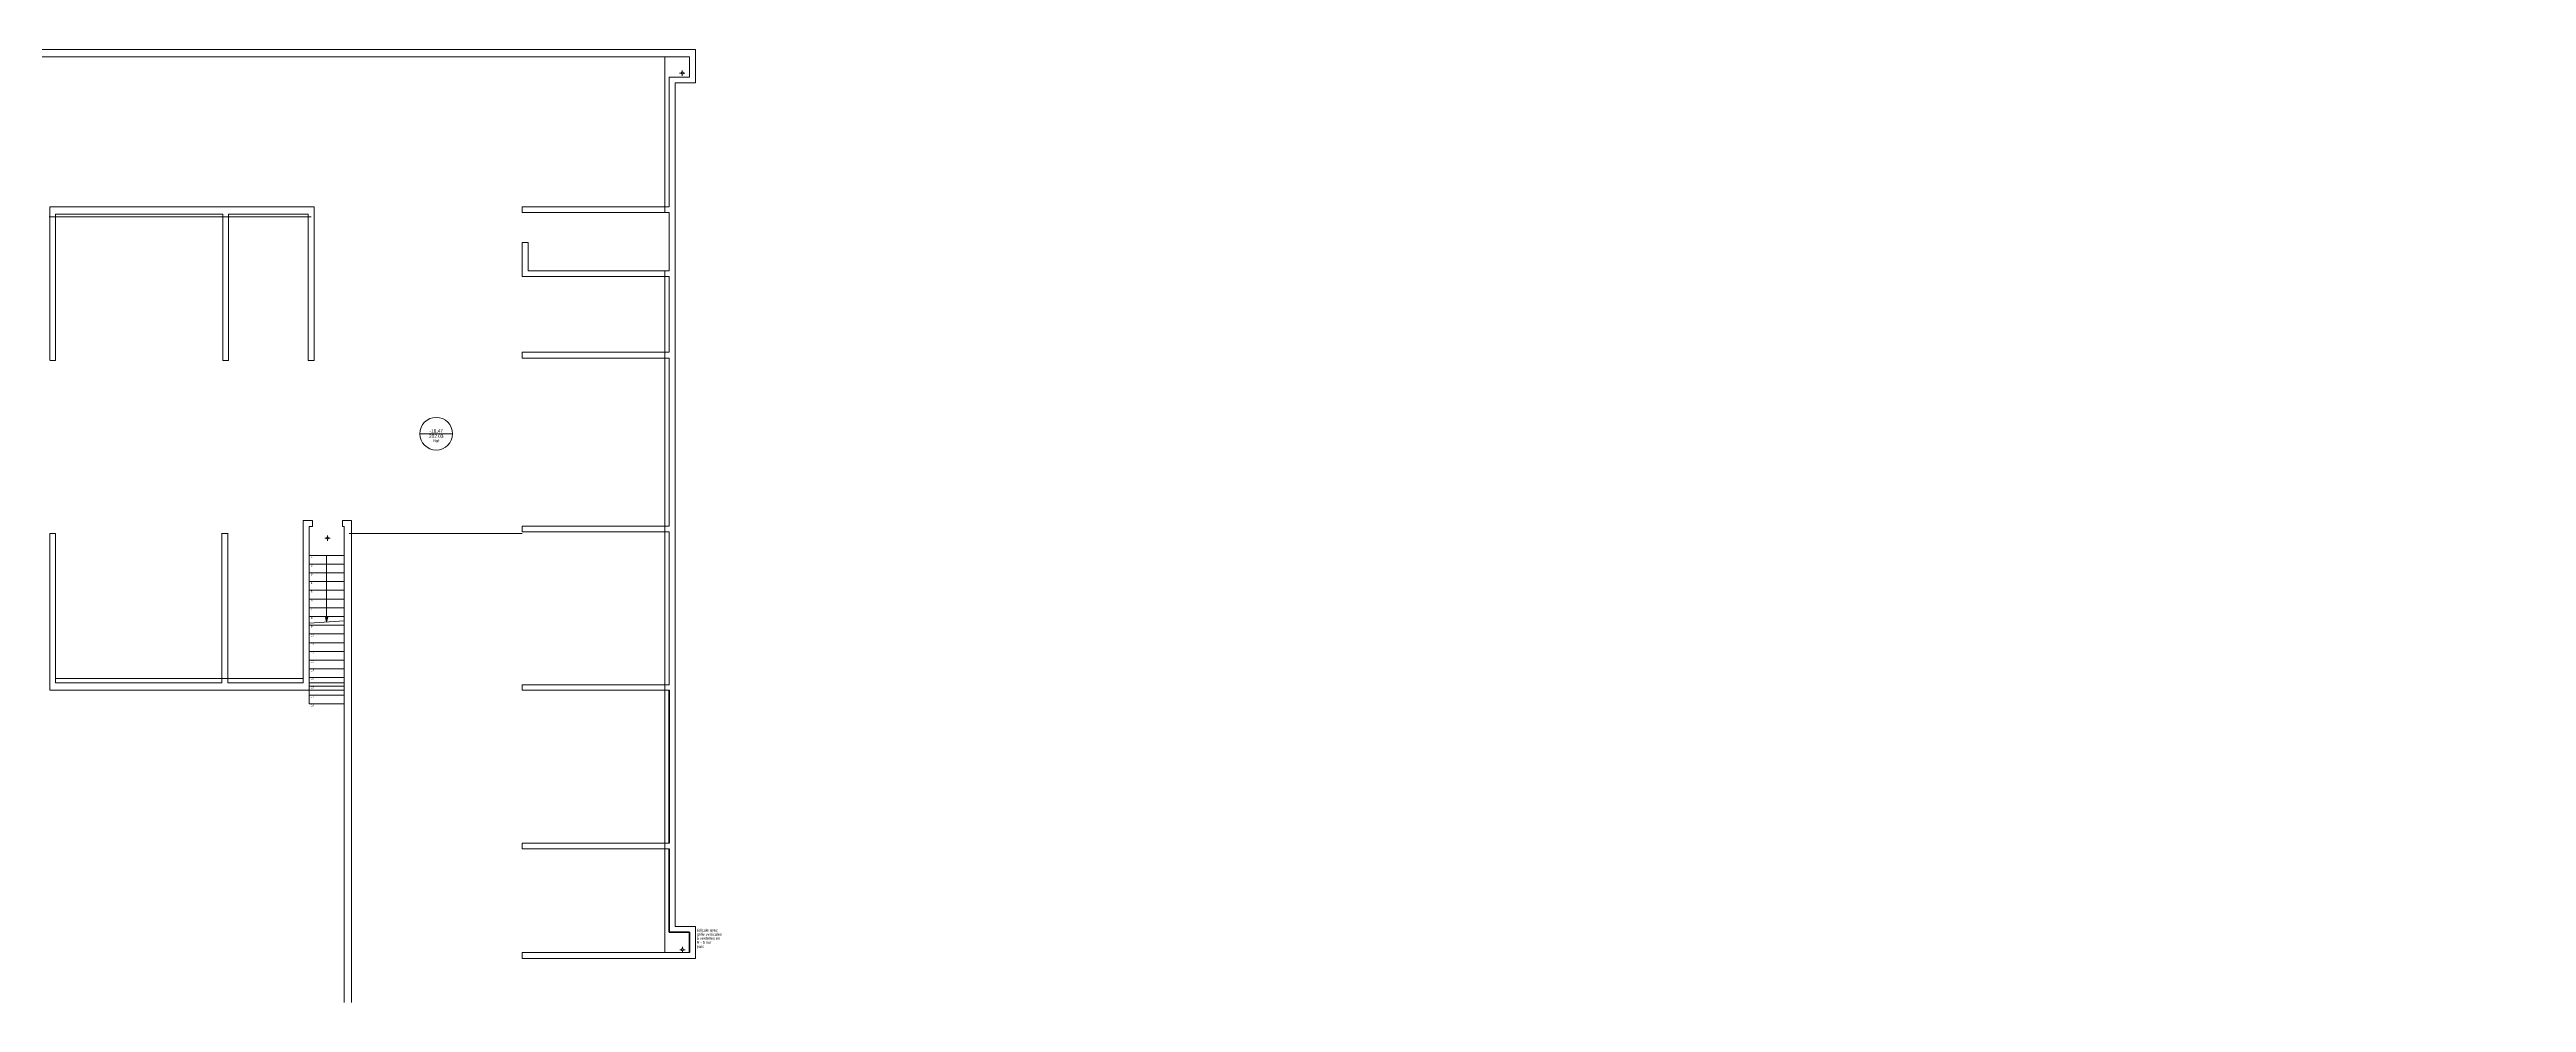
# Model space of a CAD drawing. Header units: centimetres. Extents: x -14085 to 643619, y -47998 to 35592.
# Drawn here: x 16899 to 25408, y 2173 to 5450 of the extents above; entities that cross this region are included whole.
import ezdxf

# ---------------------------------------------------------------- set-up
doc = ezdxf.new("R2010")
doc.units = ezdxf.units.CM
doc.header["$PDMODE"] = 1
doc.header["$PDSIZE"] = -2
doc.layers.add('01_cote_gen', color=4, linetype='Continuous')
doc.layers.add('AA_COTES', color=2, linetype='Continuous')
for name, color, linetype, lineweight in [('01_murs_coup', 5, 'Continuous', 60), ('B GÈnÈral_Hatch', 7, 'Continuous', 5), ('C ANNOTATIONS-Niveaux', 7, 'Continuous', 5), ('C ANNOTATIONS-texte', 7, 'Continuous', 5)]:
    doc.layers.add(name, color=color, linetype=linetype, lineweight=lineweight)
doc.styles.add('Eurostile', font='')
doc.styles.add('STYLE2', font='ARIALN.TTF')
doc.styles.get('Eurostile').set_extended_font_data('Eurostile')
doc.dimstyles.new('JB50', dxfattribs={"dimscale": 0.1, "dimtxt": 150, "dimasz": 15, "dimexe": 0.1, "dimexo": 0.1, "dimgap": 0.09, "dimtad": 1, "dimdec": 1, "dimdsep": 46, "dimtxsty": 'STYLE2', "dimblk1": 'BOND_G', "dimblk2": 'BOND_D', "dimsah": 1, "dimcen": 1.5, "dimdle": 0.01, "dimse1": 1, "dimse2": 1, "dimclrd": 4, "dimclre": 2, "dimclrt": 6, "dimazin": 2, "dimtfac": 2.333333, "dimtdec": 1, "dimtix": 1, "dimtmove": 2, "dimatfit": 3, "dimldrblk": 'BOND_G', "dimfxl": 1, "dimtolj": 1, "dimtzin": 0, "dimarcsym": 0})

# ---------------------------------------------------------------- blocks, each defined once
blk = doc.blocks.new('BOND_G')
at = {"layer": 'AA_COTES', "color": 0}
for p, q in [((5, 0), (-5, 0)), ((1.8, 1.8), (-1.8, -1.8)), ((0, -5), (0, 15))]:
    blk.add_line(p, q, dxfattribs=at)
blk = doc.blocks.new('BOND_D')
at = {"layer": 'AA_COTES', "color": 0}
for p, q in [((5, 0), (-5, 0)), ((-1.8, -1.8), (1.8, 1.8)), ((0, 5), (0, -15))]:
    blk.add_line(p, q, dxfattribs=at)
blk = doc.blocks.new('*D1680')
at = {"layer": '01_cote_gen', "color": 4, "lineweight": -2, "transparency": 16777216}
blk.add_line((-22.5, 3720.9), (-22.5, 4438.9), dxfattribs=at)
at = {"layer": 'Defpoints', "color": 0, "lineweight": 0, "transparency": 16777216}
for p in [(-22.5, 4440.4), (0, 4440.4), (52858.6, 3719.4)]:
    blk.add_point(p, dxfattribs=at)
at = {"layer": '01_cote_gen', "color": 4, "lineweight": -2, "transparency": 16777216, "xscale": 1.5, "yscale": 1.5, "zscale": 1.5}
for name, p, rotation in [('BOND_D', (-22.5, 4440.4), 90), ('BOND_G', (-22.5, 3719.4), 270)]:
    blk.add_blockref(name, p, dxfattribs=dict(at, rotation=rotation))
at = {"layer": '01_cote_gen', "color": 6, "lineweight": 0, "transparency": 16777216, "insert": (-30, 4079.9), "char_height": 15, "attachment_point": 5, "rotation": 90, "style": 'STYLE2'}
blk.add_mtext('\\A1;721', dxfattribs=at)

msp = doc.modelspace()

# ---------------------------------------------------------------- hatches: boundary and pattern name
at = {"layer": 'B GÈnÈral_Hatch', "linetype": 'Continuous', "lineweight": 0}
msp.add_hatch(color=7, dxfattribs=at).paths.add_polyline_path([(17854.97, 3497.51), (17850.71, 3481.64), (17846.46, 3497.51)])

# ---------------------------------------------------------------- linework, layer by layer
at = {"layer": '01_murs_coup', "lineweight": 18}
for p, q in [((14066.19, 5450.39), (19117.77, 5450.39)), ((19117.77, 5450.39), (19117.77, 5335.39)), ((14067.85, 5425.39), (19097.77, 5425.39)), ((19012.78, 4889.39), (19012.78, 5425.39)), ((19070.84, 5369.2), (19063.03, 5369.2)), ((19072.4, 5370.76), (19072.4, 5378.57)), ((19072.4, 5367.64), (19072.4, 5359.82)), ((19073.97, 5369.2), (19081.78, 5369.2)), ((19097.77, 5425.39), (19097.77, 5355.39)), ((19097.77, 5355.39), (19047.77, 5355.39)), ((19047.77, 5335.39), (19047.77, 2434.49)), ((19117.77, 5335.39), (19047.77, 5335.39)), ((16899.8, 4909.39), (17807.8, 4909.39)), ((16899.8, 4909.39), (16899.8, 4382.89)), ((16919.8, 4884.39), (16919.8, 4382.89)), ((17513.8, 4884.39), (17787.8, 4884.39)), ((17787.8, 4385.39), (17787.8, 4884.39)), ((17807.8, 4380.39), (17807.8, 4909.39)), ((18522.77, 4909.39), (19027.77, 4909.39)), ((18522.77, 4889.39), (18522.77, 4909.39)), ((18522.77, 4889.39), (19027.77, 4889.39)), ((18522.77, 4669.39), (18522.77, 4786.19)), ((18542.77, 4689.39), (18542.77, 4786.19)), ((18542.77, 4689.39), (19027.77, 4689.39)), ((19012.78, 2344.49), (19012.78, 4689.39)), ((18522.77, 4669.39), (19027.77, 4669.39)), ((18522.77, 4409.39), (19027.77, 4409.39)), ((18522.77, 4389.39), (19027.77, 4389.39)), ((17770.71, 3830.39), (17802.33, 3830.39)), ((17905.53, 3830.39), (17935.71, 3830.39)), ((17935.71, 3830.39), (17935.71, 2172.88)), ((16899.8, 3786.35), (16899.8, 3247.29)), ((16919.8, 3786.35), (16919.8, 3272.29)), ((17490.8, 3272.29), (17490.8, 3786.44)), ((17510.8, 3272.29), (17510.8, 3786.44)), ((17770.71, 3272.29), (17770.71, 3781.35)), ((17790.71, 3272.29), (17790.71, 3810.39)), ((17790.71, 3810.39), (17802.33, 3810.39)), ((17852.26, 3769.95), (17844.45, 3769.95)), ((17853.82, 3771.51), (17853.82, 3779.32)), ((17853.82, 3768.39), (17853.82, 3760.57)), ((17855.38, 3769.95), (17863.2, 3769.95)), ((17905.53, 3810.39), (17910.71, 3810.39)), ((17910.71, 3810.39), (17910.71, 3272.29)), ((18522.77, 3811.39), (19027.77, 3811.39)), ((18522.77, 3791.39), (19027.77, 3791.39)), ((16899.8, 3247.29), (17910.71, 3247.29)), ((16919.8, 3287.28), (17770.71, 3287.28)), ((16919.8, 3272.29), (17490.8, 3272.29)), ((17510.8, 3272.29), (17770.71, 3272.29)), ((17790.71, 3272.29), (17910.71, 3272.29)), ((17910.71, 3247.29), (17910.71, 2172.88)), ((18522.77, 3265.39), (19027.77, 3265.39)), ((18522.77, 3247.39), (19027.77, 3247.39)), ((18522.77, 2721.39), (19027.77, 2721.39)), ((18522.77, 2701.39), (19027.77, 2701.39)), ((19047.77, 2434.49), (19117.77, 2434.49)), ((19097.77, 2414.49), (19097.77, 2344.49)), ((19117.77, 2434.49), (19117.77, 2324.49)), ((19097.77, 2344.49), (18522.77, 2344.49)), ((19117.77, 2324.49), (18522.77, 2324.49)), ((19071.52, 2354.6), (19063.71, 2354.6)), ((19073.08, 2356.16), (19073.08, 2363.97)), ((19073.08, 2353.04), (19073.08, 2345.22)), ((19074.65, 2354.6), (19082.46, 2354.6))]:
    msp.add_line(p, q, dxfattribs=at)
at = {"layer": '01_murs_coup', "lineweight": 5}
for p, q in [((14066.19, 5450.39), (19117.77, 5450.39)), ((19117.77, 5450.39), (19117.77, 5335.39)), ((14067.85, 5425.39), (19097.77, 5425.39)), ((19097.77, 5425.39), (19097.77, 5355.39)), ((19027.77, 5355.39), (19027.77, 4909.39)), ((19097.77, 5355.39), (19027.77, 5355.39)), ((19117.77, 5335.39), (19047.77, 5335.39)), ((19027.77, 5169.39), (19027.77, 5174.39)), ((16919.8, 4884.39), (16919.8, 4380.39)), ((17493.8, 4380.39), (17493.8, 4884.39)), ((17513.8, 4380.39), (17513.8, 4884.39)), ((17787.8, 4380.39), (17787.8, 4884.39)), ((19027.77, 4889.39), (19027.77, 4689.39)), ((18542.77, 4786.19), (18522.77, 4786.19)), ((18542.77, 4689.39), (18542.77, 4786.19)), ((18542.77, 4689.39), (19027.77, 4689.39)), ((19027.77, 4669.39), (19027.77, 4409.39)), ((19027.77, 4389.39), (19027.77, 3811.39)), ((19027.77, 4124.39), (19027.77, 4129.39)), ((17770.71, 3272.29), (17770.71, 3830.39)), ((17770.71, 3830.39), (17802.33, 3830.39)), ((17802.33, 3810.39), (17802.33, 3830.39)), ((17905.53, 3830.39), (17935.71, 3830.39)), ((17905.53, 3810.39), (17905.53, 3830.39)), ((17790.71, 3272.29), (17790.71, 3810.39)), ((17790.71, 3810.39), (17802.33, 3810.39)), ((17905.53, 3810.39), (17910.71, 3810.39)), ((17910.71, 3810.39), (17910.71, 3272.29)), ((17927.71, 3786.35), (18522.77, 3786.35)), ((19027.77, 3791.39), (19027.77, 3265.39)), ((17790.71, 3710.39), (17910.71, 3710.39)), ((17790.71, 3680.39), (17790.71, 3710.39)), ((17910.71, 3680.39), (17790.71, 3680.39)), ((17790.71, 3680.39), (17910.71, 3680.39)), ((17790.71, 3650.39), (17790.71, 3680.39)), ((17850.71, 3710.39), (17850.71, 3481.64)), ((17910.71, 3710.39), (17910.71, 3680.39)), ((17910.71, 3680.39), (17910.71, 3650.39)), ((17910.71, 3650.39), (17790.71, 3650.39)), ((17790.71, 3650.39), (17910.71, 3650.39)), ((17790.71, 3620.39), (17790.71, 3650.39)), ((17910.71, 3620.39), (17790.71, 3620.39)), ((17790.71, 3620.39), (17910.71, 3620.39)), ((17790.71, 3590.39), (17790.71, 3620.39)), ((17910.71, 3590.39), (17790.71, 3590.39)), ((17790.71, 3590.39), (17910.71, 3590.39)), ((17790.71, 3560.39), (17790.71, 3590.39)), ((17910.71, 3650.39), (17910.71, 3620.39)), ((17910.71, 3620.39), (17910.71, 3590.39)), ((17910.71, 3590.39), (17910.71, 3560.39)), ((17910.71, 3560.39), (17790.71, 3560.39)), ((17790.71, 3560.39), (17910.71, 3560.39)), ((17790.71, 3530.39), (17790.71, 3560.39)), ((17910.71, 3530.39), (17790.71, 3530.39)), ((17790.71, 3530.39), (17910.71, 3530.39)), ((17790.71, 3500.39), (17790.71, 3530.39)), ((17910.71, 3500.39), (17790.71, 3500.39)), ((17790.71, 3500.39), (17790.71, 3477.89)), ((17910.71, 3500.39), (17790.71, 3500.39)), ((17850.71, 3481.64), (17846.46, 3497.51)), ((17846.46, 3497.51), (17854.97, 3497.51)), ((17854.97, 3497.51), (17850.71, 3481.64)), ((17910.71, 3560.39), (17910.71, 3530.39)), ((17910.71, 3530.39), (17910.71, 3500.39)), ((17910.71, 3485.39), (17910.71, 3500.39)), ((19027.77, 3525.89), (19027.77, 3530.89)), ((17790.71, 3477.7), (17910.71, 3485.39)), ((17790.71, 3470.39), (17790.71, 3477.89)), ((17910.71, 3470.39), (17790.71, 3470.39)), ((17790.71, 3470.39), (17910.71, 3470.39)), ((17790.71, 3440.39), (17790.71, 3470.39)), ((17790.71, 3440.39), (17910.71, 3440.39)), ((17790.71, 3410.39), (17790.71, 3440.39)), ((17910.71, 3440.39), (17790.71, 3440.39)), ((17910.71, 3410.39), (17790.71, 3410.39)), ((17790.71, 3410.39), (17910.71, 3410.39)), ((17790.71, 3380.39), (17790.71, 3410.39)), ((17910.71, 3485.39), (17910.71, 3470.39)), ((17910.71, 3470.39), (17910.71, 3440.39)), ((17910.71, 3440.39), (17910.71, 3410.39)), ((17910.71, 3410.39), (17910.71, 3380.39)), ((17790.71, 3380.39), (17910.71, 3380.39)), ((17790.71, 3350.39), (17790.71, 3380.39)), ((17910.71, 3380.39), (17790.71, 3380.39)), ((17910.71, 3350.39), (17790.71, 3350.39)), ((17790.71, 3350.39), (17910.71, 3350.39)), ((17790.71, 3320.39), (17790.71, 3350.39)), ((17790.71, 3320.39), (17910.71, 3320.39)), ((17790.71, 3290.39), (17790.71, 3320.39)), ((17910.71, 3320.39), (17790.71, 3320.39)), ((17910.71, 3380.39), (17910.71, 3350.39)), ((17910.71, 3350.39), (17910.71, 3320.39)), ((17910.71, 3320.39), (17910.71, 3290.39)), ((16899.8, 3247.29), (17910.71, 3247.29)), ((16919.8, 3272.29), (17490.8, 3272.29)), ((17510.8, 3272.29), (17770.71, 3272.29)), ((17790.71, 3290.39), (17910.71, 3290.39)), ((17790.71, 3260.39), (17790.71, 3290.39)), ((17910.71, 3290.39), (17790.71, 3290.39)), ((17790.71, 3272.29), (17910.71, 3272.29)), ((17790.71, 3260.39), (17910.71, 3260.39)), ((17790.71, 3230.39), (17790.71, 3260.39)), ((17910.71, 3260.39), (17790.71, 3260.39)), ((17910.71, 3290.39), (17910.71, 3260.39)), ((17910.71, 3260.39), (17910.71, 3230.39)), ((17790.71, 3230.39), (17910.71, 3230.39)), ((17790.71, 3200.39), (17790.71, 3230.39)), ((17910.71, 3230.39), (17790.71, 3230.39)), ((17910.71, 3200.39), (17790.71, 3200.39)), ((17910.71, 3230.39), (17910.71, 3200.39)), ((19027.77, 2981.89), (19027.77, 2986.89)), ((19047.77, 2434.49), (19117.77, 2434.49)), ((19117.77, 2434.49), (19117.77, 2324.49)), ((18522.77, 2344.49), (18522.77, 2324.49)), ((19097.77, 2344.49), (18522.77, 2344.49)), ((19117.77, 2324.49), (18522.77, 2324.49))]:
    msp.add_line(p, q, dxfattribs=at)
at = {"layer": '01_murs_coup', "lineweight": 13}
msp.add_line((16897.8, 4874.39), (17797.8, 4874.39), dxfattribs=at)
at = {"layer": '01_murs_coup', "lineweight": 0}
for p, q in [((16919.8, 4884.39), (17493.8, 4884.39)), ((16899.8, 4380.39), (16919.8, 4380.39)), ((17493.8, 4380.39), (17513.8, 4380.39)), ((17787.8, 4380.39), (17807.8, 4380.39)), ((18522.77, 4409.39), (18522.77, 4389.39)), ((16899.8, 3786.35), (16919.8, 3786.35)), ((17490.8, 3786.35), (17510.8, 3786.35)), ((18522.77, 3811.39), (18522.77, 3791.39)), ((18522.77, 3265.39), (18522.77, 3247.39)), ((18522.77, 2721.39), (18522.77, 2701.39))]:
    msp.add_line(p, q, dxfattribs=at)
at = {"layer": '01_murs_coup'}
for p, q in [((19027.77, 3247.39), (19027.77, 2721.39)), ((19027.77, 2701.39), (19027.77, 2414.49)), ((19027.77, 2414.49), (19097.77, 2414.49)), ((19097.77, 2414.49), (19097.77, 2344.49))]:
    msp.add_line(p, q, dxfattribs=at)
at = {"layer": '01_murs_coup', "lineweight": 18}
for centre in [(19072.4, 5369.2), (17853.82, 3769.95), (19073.08, 2354.6)]:
    msp.add_circle(centre, 3.91, dxfattribs=at)
at = {"layer": 'C ANNOTATIONS-Niveaux', "color": 7, "linetype": 'Continuous', "lineweight": 5}
for p, q in [((18171.07, 4128.99), (18283.57, 4128.99)), ((18189.82, 4128.99), (18264.82, 4128.99))]:
    msp.add_line(p, q, dxfattribs=at)
msp.add_circle((18227.32, 4128.99), 56.25, dxfattribs=at)

# ---------------------------------------------------------------- texts
at = {"layer": '01_murs_coup', "lineweight": 0, "style": 'Eurostile'}
for s, p in [('édicule avec', (19122.29, 2416.85)), ('grille verticales', (19122.29, 2402.83)), ('à ventelles en', (19122.29, 2388.8)), ('R - 5 sur', (19122.29, 2374.77)), ('parc', (19122.29, 2360.75))]:
    msp.add_text(s, height=9.412, dxfattribs=at).set_placement(p)
at = {"layer": 'C ANNOTATIONS-Niveaux', "color": 7, "attachment_point": 2, "rotation": 0, "line_spacing_factor": 0.894142, "style": 'Eurostile'}
for s, insert, char_height in [('202.03', (18227.32, 4126.82), 11.765), ('-18,47', (18227.32, 4144.29), 11.765), ('Ngf', (18227.32, 4109.8), 9.412)]:
    msp.add_mtext(s, dxfattribs=dict(at, insert=insert, char_height=char_height))
at = {"layer": 'C ANNOTATIONS-texte', "lineweight": 0, "style": 'Eurostile'}
for s, height, p in [('2', 7.06, (17796.4, 3672.03)), ('1', 7.06, (17796.4, 3702.03)), ('4', 7.06, (17796.4, 3612.03)), ('3', 7.06, (17796.4, 3642.03)), ('5', 7.06, (17796.4, 3582.03)), ('8', 7.06, (17796.4, 3492.03)), ('6', 7.06, (17796.4, 3552.03)), ('7', 7.06, (17796.4, 3522.03)), ('9', 7.06, (17796.4, 3462.03)), ('10', 7.059, (17796.4, 3432.03)), ('11', 7.059, (17796.4, 3402.03)), ('12', 7.059, (17796.4, 3372.03)), ('13', 7.059, (17796.4, 3342.03)), ('14', 7.059, (17796.4, 3312.03)), ('15', 7.059, (17796.4, 3282.03)), ('16', 7.059, (17796.4, 3252.03)), ('17', 7.059, (17796.4, 3221.43)), ('18', 7.059, (17796.4, 3190.83))]:
    msp.add_text(s, height=height, dxfattribs=at).set_placement(p)

# ---------------------------------------------------------------- dimensions: what is measured, and where the dimension line sits
at = {"layer": '01_cote_gen', "lineweight": 0}
dim = msp.add_linear_dim(base=(-22.5, 4440.39), p1=(52858.64, 3719.36), p2=(0, 4440.39), angle=90, dimstyle='JB50', dxfattribs=at)
dim.commit()
dim.dimension.update_dxf_attribs({"geometry": '*D1680', "text_midpoint": (-30.04, 4079.87)})

doc.saveas('drawing.dxf')
